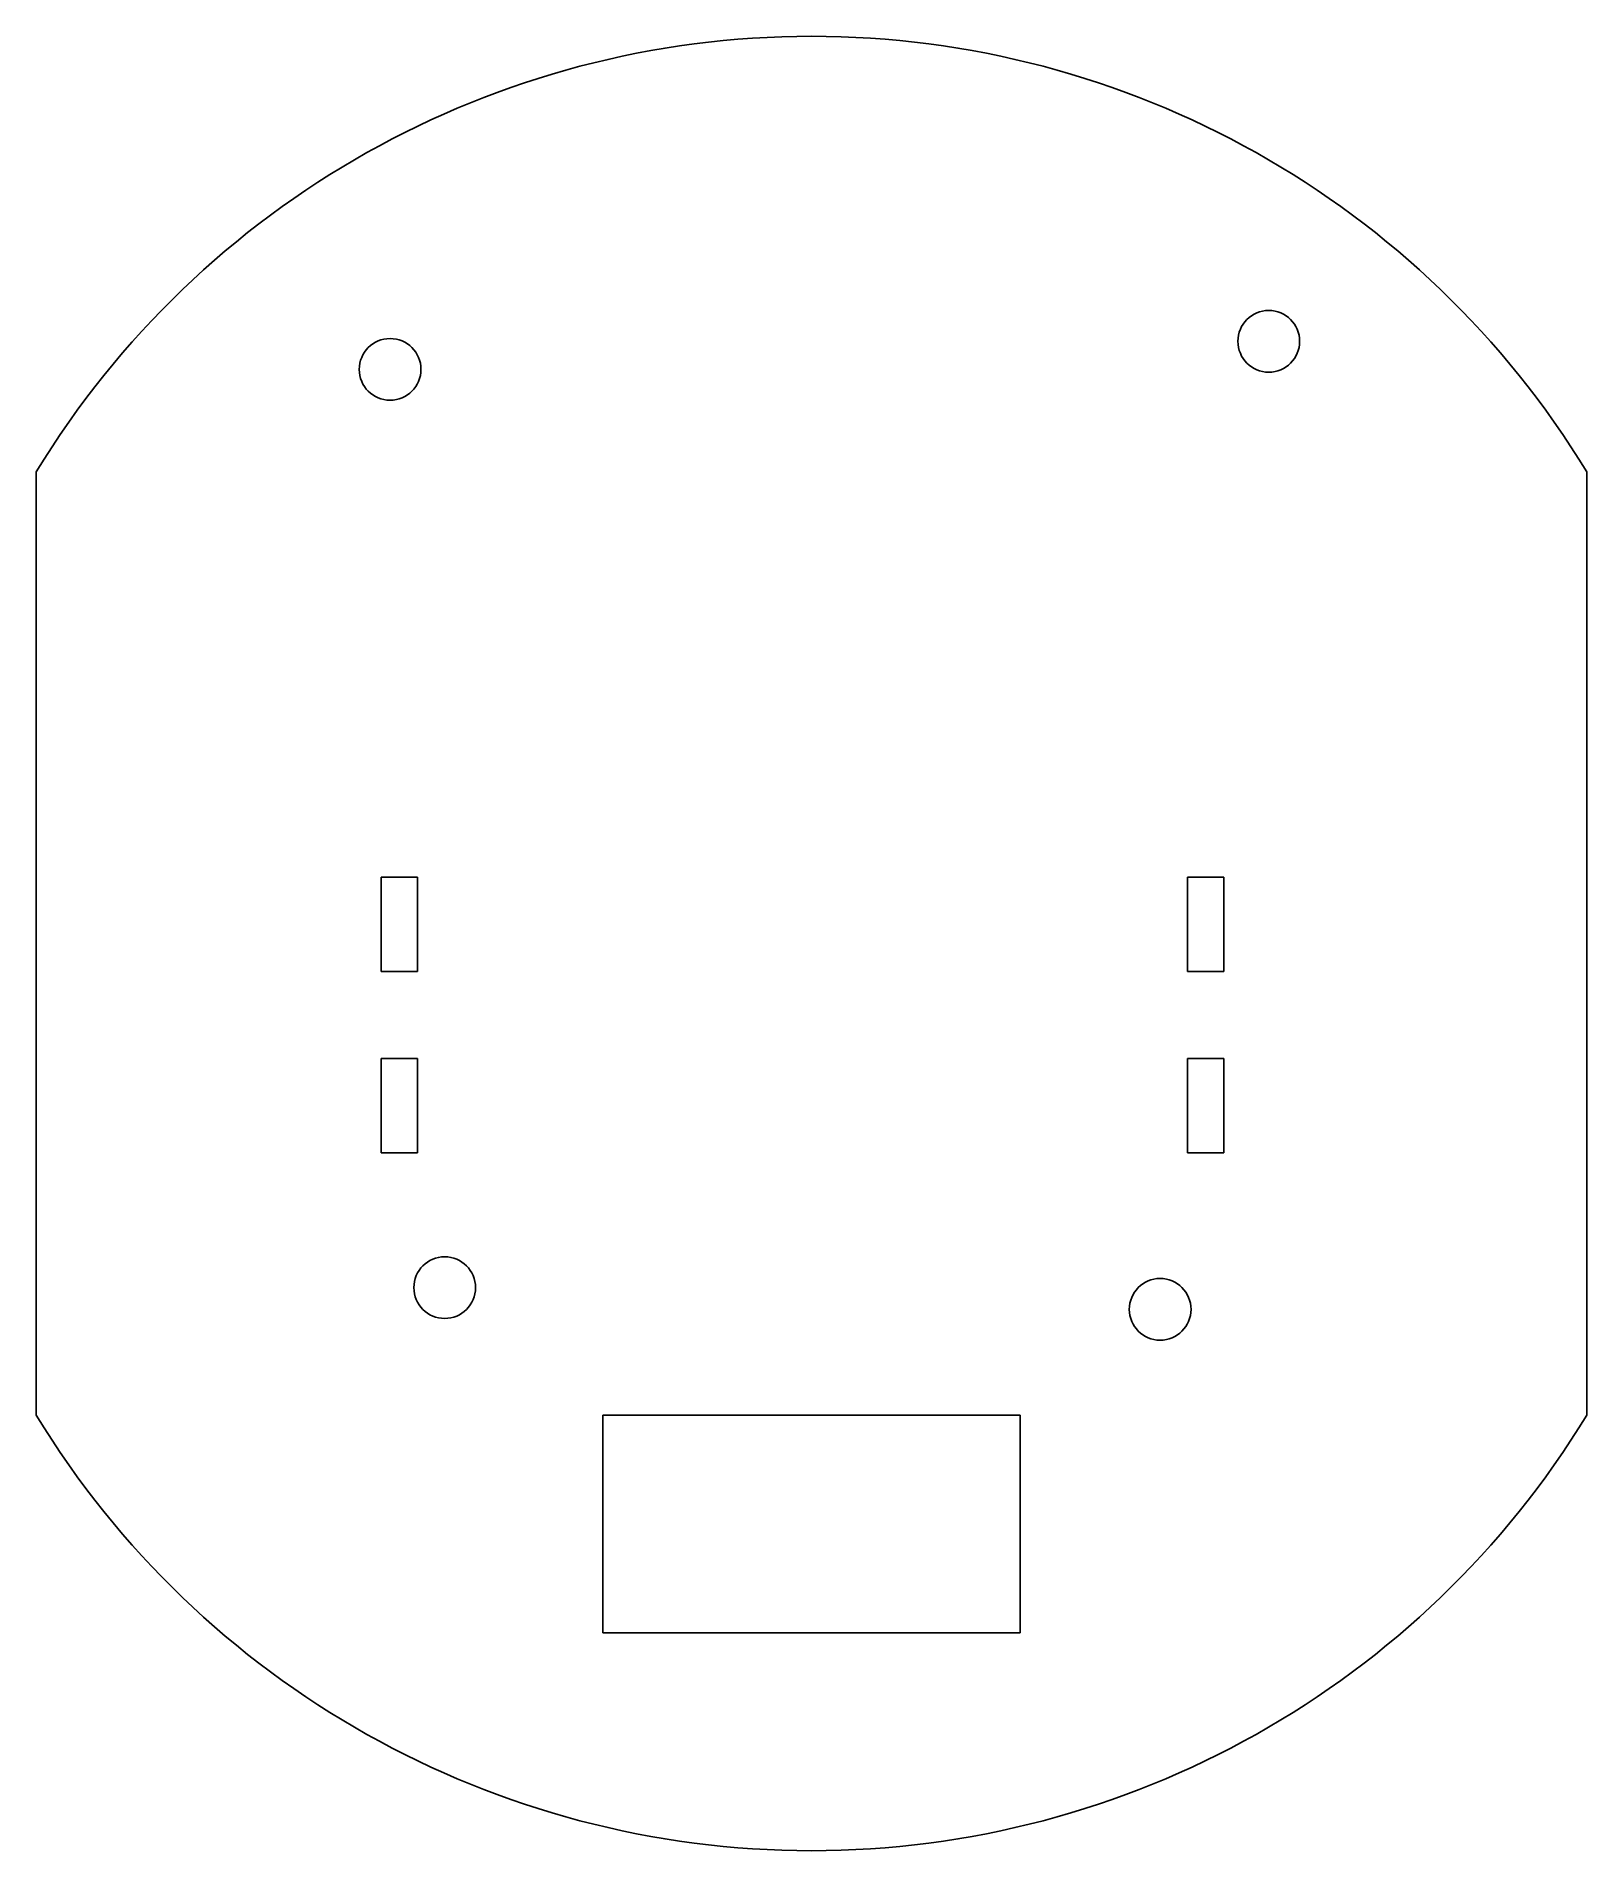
# Model space of a CAD drawing. Extents: x -43 to 43, y -50 to 50.
import ezdxf

# ---------------------------------------------------------------- set-up
doc = ezdxf.new("R2010")
doc.units = 0
doc.layers.add('Body', color=7, linetype='CONTINUOUS')

msp = doc.modelspace()

# ---------------------------------------------------------------- linework, layer by layer
at = {"layer": 'Body'}
for p, q in [((26.894, 33.1887), (26.894, 33.1887, 0.5)), ((26.894, 33.1887), (26.894, 33.1887, 0.5)), ((-21.5149, 31.641), (-21.5149, 31.641, 0.5)), ((-21.5149, 31.641), (-21.5149, 31.641, 0.5)), ((-42.7083, 26, 0.5), (-42.7083, 26)), ((-42.7083, 26), (-42.7083, -26)), ((-42.7083, 26, 0.5), (-42.7083, -26, 0.5)), ((-42.7083, 26), (-42.7083, -26)), ((-42.7083, 26, 0.5), (-42.7083, 26)), ((-42.7083, 26, 0.5), (-42.7083, -26, 0.5)), ((42.7083, 26, 0.5), (42.7083, 26)), ((42.7083, 26), (42.7083, -26)), ((42.7083, 26, 0.5), (42.7083, -26, 0.5)), ((42.7083, 26, 0.5), (42.7083, -26, 0.5)), ((42.7083, 26), (42.7083, -26)), ((42.7083, 26, 0.5), (42.7083, 26)), ((-23.7083, 3.65823), (-21.7083, 3.65823)), ((-23.7083, 3.65823), (-23.7083, -1.54177)), ((-23.7083, 3.65823, 0.5), (-21.7083, 3.65823, 0.5)), ((-23.7083, 3.65823, 0.5), (-23.7083, -1.54177, 0.5)), ((-23.7083, 3.65823), (-23.7083, 3.65823, 0.5)), ((-23.7083, 3.65823), (-21.7083, 3.65823)), ((-23.7083, 3.65823, 0.5), (-21.7083, 3.65823, 0.5)), ((-23.7083, 3.65823), (-23.7083, 3.65823, 0.5)), ((-23.7083, 3.65823), (-23.7083, -1.54177)), ((-23.7083, 3.65823, 0.5), (-23.7083, -1.54177, 0.5)), ((-21.7083, -1.54177), (-21.7083, 3.65823)), ((-21.7083, -1.54177, 0.5), (-21.7083, 3.65823, 0.5)), ((-21.7083, 3.65823), (-21.7083, 3.65823, 0.5)), ((-21.7083, 3.65823), (-21.7083, 3.65823, 0.5)), ((-21.7083, -1.54177), (-21.7083, 3.65823)), ((-21.7083, -1.54177, 0.5), (-21.7083, 3.65823, 0.5)), ((20.7083, 3.65415), (22.7083, 3.65415)), ((20.7083, -1.54585), (20.7083, 3.65415)), ((20.7083, 3.65415, 0.5), (22.7083, 3.65415, 0.5)), ((20.7083, -1.54585, 0.5), (20.7083, 3.65415, 0.5)), ((20.7083, 3.65415), (20.7083, 3.65415, 0.5)), ((20.7083, 3.65415), (22.7083, 3.65415)), ((20.7083, 3.65415, 0.5), (22.7083, 3.65415, 0.5)), ((20.7083, 3.65415), (20.7083, 3.65415, 0.5)), ((20.7083, -1.54585), (20.7083, 3.65415)), ((20.7083, -1.54585, 0.5), (20.7083, 3.65415, 0.5)), ((22.7083, 3.65415), (22.7083, -1.54585)), ((22.7083, 3.65415, 0.5), (22.7083, -1.54585, 0.5)), ((22.7083, 3.65415), (22.7083, 3.65415, 0.5)), ((22.7083, 3.65415), (22.7083, 3.65415, 0.5)), ((22.7083, 3.65415), (22.7083, -1.54585)), ((22.7083, 3.65415, 0.5), (22.7083, -1.54585, 0.5)), ((-23.7083, -1.54177), (-21.7083, -1.54177)), ((-23.7083, -1.54177, 0.5), (-21.7083, -1.54177, 0.5)), ((-23.7083, -1.54177), (-23.7083, -1.54177, 0.5)), ((-23.7083, -1.54177), (-23.7083, -1.54177, 0.5)), ((-23.7083, -1.54177), (-21.7083, -1.54177)), ((-23.7083, -1.54177, 0.5), (-21.7083, -1.54177, 0.5)), ((-21.7083, -1.54177), (-21.7083, -1.54177, 0.5)), ((-21.7083, -1.54177), (-21.7083, -1.54177, 0.5)), ((22.7083, -1.54585), (20.7083, -1.54585)), ((22.7083, -1.54585, 0.5), (20.7083, -1.54585, 0.5)), ((20.7083, -1.54585), (20.7083, -1.54585, 0.5)), ((20.7083, -1.54585), (20.7083, -1.54585, 0.5)), ((22.7083, -1.54585), (20.7083, -1.54585)), ((22.7083, -1.54585, 0.5), (20.7083, -1.54585, 0.5)), ((22.7083, -1.54585), (22.7083, -1.54585, 0.5)), ((22.7083, -1.54585), (22.7083, -1.54585, 0.5)), ((-23.7083, -6.34177), (-23.7083, -11.5418)), ((-23.7083, -6.34177), (-21.7083, -6.34177)), ((-23.7083, -6.34177, 0.5), (-23.7083, -11.5418, 0.5)), ((-23.7083, -6.34177, 0.5), (-21.7083, -6.34177, 0.5)), ((-23.7083, -6.34177), (-23.7083, -6.34177, 0.5)), ((-23.7083, -6.34177), (-23.7083, -11.5418)), ((-23.7083, -6.34177, 0.5), (-23.7083, -11.5418, 0.5)), ((-23.7083, -6.34177), (-23.7083, -6.34177, 0.5)), ((-23.7083, -6.34177), (-21.7083, -6.34177)), ((-23.7083, -6.34177, 0.5), (-21.7083, -6.34177, 0.5)), ((-21.7083, -11.5418), (-21.7083, -6.34177)), ((-21.7083, -11.5418, 0.5), (-21.7083, -6.34177, 0.5)), ((-21.7083, -6.34177), (-21.7083, -6.34177, 0.5)), ((-21.7083, -11.5418), (-21.7083, -6.34177)), ((-21.7083, -11.5418, 0.5), (-21.7083, -6.34177, 0.5)), ((-21.7083, -6.34177), (-21.7083, -6.34177, 0.5)), ((20.7083, -6.34585), (22.7083, -6.34585)), ((20.7083, -11.5458), (20.7083, -6.34585)), ((20.7083, -6.34585, 0.5), (22.7083, -6.34585, 0.5)), ((20.7083, -11.5458, 0.5), (20.7083, -6.34585, 0.5)), ((20.7083, -6.34585), (20.7083, -6.34585, 0.5)), ((20.7083, -6.34585), (22.7083, -6.34585)), ((20.7083, -6.34585, 0.5), (22.7083, -6.34585, 0.5)), ((20.7083, -6.34585), (20.7083, -6.34585, 0.5)), ((20.7083, -11.5458), (20.7083, -6.34585)), ((20.7083, -11.5458, 0.5), (20.7083, -6.34585, 0.5)), ((22.7083, -6.34585), (22.7083, -11.5458)), ((22.7083, -6.34585, 0.5), (22.7083, -11.5458, 0.5)), ((22.7083, -6.34585), (22.7083, -6.34585, 0.5)), ((22.7083, -6.34585), (22.7083, -6.34585, 0.5)), ((22.7083, -6.34585), (22.7083, -11.5458)), ((22.7083, -6.34585, 0.5), (22.7083, -11.5458, 0.5)), ((-23.7083, -11.5418), (-21.7083, -11.5418)), ((-23.7083, -11.5418, 0.5), (-21.7083, -11.5418, 0.5)), ((-23.7083, -11.5418), (-23.7083, -11.5418, 0.5)), ((-23.7083, -11.5418), (-21.7083, -11.5418)), ((-23.7083, -11.5418, 0.5), (-21.7083, -11.5418, 0.5)), ((-23.7083, -11.5418), (-23.7083, -11.5418, 0.5)), ((-21.7083, -11.5418), (-21.7083, -11.5418, 0.5)), ((-21.7083, -11.5418), (-21.7083, -11.5418, 0.5)), ((22.7083, -11.5458), (20.7083, -11.5458)), ((22.7083, -11.5458, 0.5), (20.7083, -11.5458, 0.5)), ((20.7083, -11.5458), (20.7083, -11.5458, 0.5)), ((20.7083, -11.5458), (20.7083, -11.5458, 0.5)), ((22.7083, -11.5458), (20.7083, -11.5458)), ((22.7083, -11.5458, 0.5), (20.7083, -11.5458, 0.5)), ((22.7083, -11.5458), (22.7083, -11.5458, 0.5)), ((22.7083, -11.5458), (22.7083, -11.5458, 0.5)), ((-18.5083, -18.9643), (-18.5083, -18.9643, 0.5)), ((-18.5083, -18.9643), (-18.5083, -18.9643, 0.5)), ((20.9083, -20.1632), (20.9083, -20.1632, 0.5)), ((20.9083, -20.1632), (20.9083, -20.1632, 0.5)), ((-42.7083, -26, 0.5), (-42.7083, -26)), ((-42.7083, -26, 0.5), (-42.7083, -26)), ((-11.5, -26), (11.5, -26)), ((-11.5, -38), (-11.5, -26)), ((-11.5, -26, 0.5), (11.5, -26, 0.5)), ((-11.5, -38, 0.5), (-11.5, -26, 0.5)), ((-11.5, -26), (-11.5, -26, 0.5)), ((-11.5, -26), (11.5, -26)), ((-11.5, -26, 0.5), (11.5, -26, 0.5)), ((-11.5, -26), (-11.5, -26, 0.5)), ((-11.5, -38), (-11.5, -26)), ((-11.5, -38, 0.5), (-11.5, -26, 0.5)), ((11.5, -26), (11.5, -38)), ((11.5, -26, 0.5), (11.5, -38, 0.5)), ((11.5, -26), (11.5, -26, 0.5)), ((11.5, -26), (11.5, -26, 0.5)), ((11.5, -26), (11.5, -38)), ((11.5, -26, 0.5), (11.5, -38, 0.5)), ((42.7083, -26, 0.5), (42.7083, -26)), ((42.7083, -26, 0.5), (42.7083, -26)), ((11.5, -38), (-11.5, -38)), ((11.5, -38, 0.5), (-11.5, -38, 0.5)), ((-11.5, -38), (-11.5, -38, 0.5)), ((-11.5, -38), (-11.5, -38, 0.5)), ((11.5, -38), (-11.5, -38)), ((11.5, -38, 0.5), (-11.5, -38, 0.5)), ((11.5, -38), (11.5, -38, 0.5)), ((11.5, -38), (11.5, -38, 0.5))]:
    msp.add_line(p, q, dxfattribs=at)
for centre in [(25.194, 33.1887), (25.194, 33.1887), (25.194, 33.1887), (25.194, 33.1887), (-23.2149, 31.641), (-23.2149, 31.641), (-23.2149, 31.641), (-23.2149, 31.641), (-20.2083, -18.9643), (-20.2083, -18.9643), (-20.2083, -18.9643), (-20.2083, -18.9643), (19.2083, -20.1632), (19.2083, -20.1632), (19.2083, -20.1632), (19.2083, -20.1632)]:
    msp.add_circle(centre, 1.7, dxfattribs=at)
for centre, start, end in [((0, 0), 31.3323, 148.668), ((0, 0, 0.5), 31.3323, 148.668), ((0, 0), 31.3323, 148.668), ((0, 0, 0.5), 31.3323, 148.668), ((0, 0), -148.668, -31.3323), ((0, 0, 0.5), -148.668, -31.3323), ((0, 0, 0.5), -148.668, -31.3323), ((0, 0), -148.668, -31.3323)]:
    msp.add_arc(centre, 50, start, end, dxfattribs=at)

doc.saveas('drawing.dxf')
